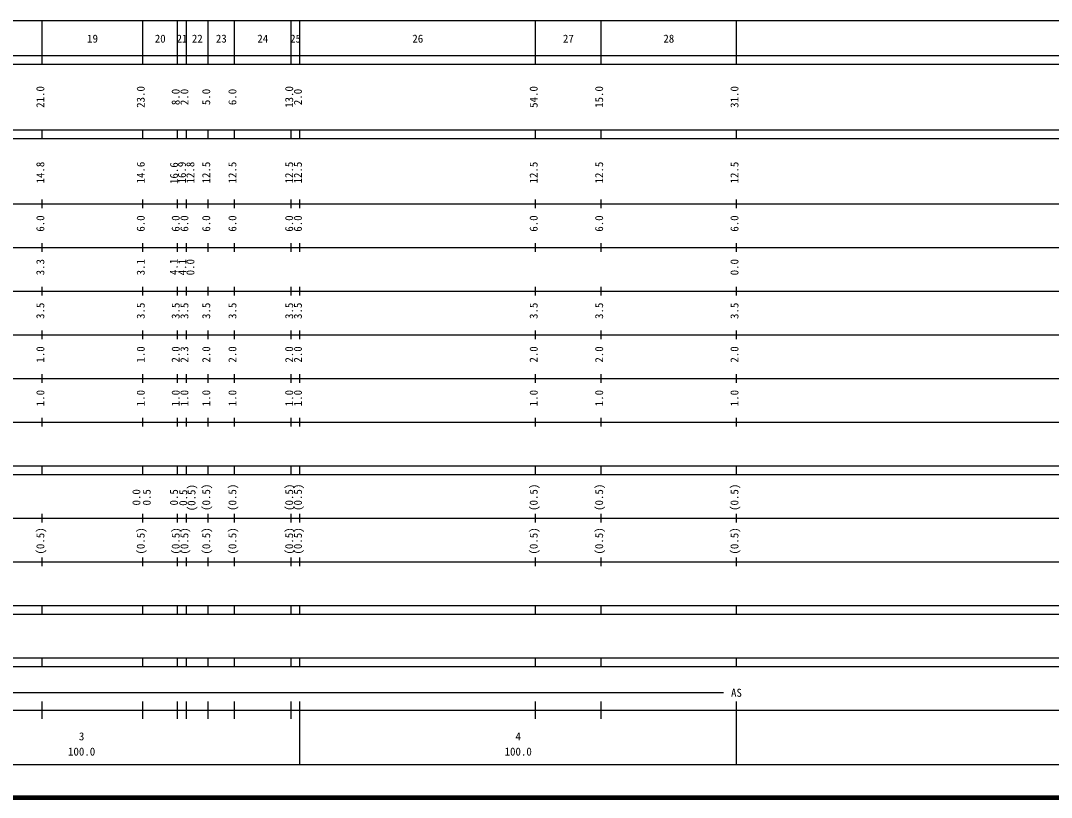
# Model space of a CAD drawing. Units: millimetres on the paper, enlarged 1000 times. Extents: x 40000 to 680000, y 20000 to 380000.
# Drawn here: x 304026 to 540133, y 20000 to 198000 of the extents above; entities that cross this region are included whole.
import ezdxf
from ezdxf.enums import TextEntityAlignment as Align

# ---------------------------------------------------------------- set-up
doc = ezdxf.new("R2010")
doc.units = ezdxf.units.MM
doc.header["$LTSCALE"] = 1000
doc.layers.add('M-TTL', color=2, linetype='Continuous', lineweight=140)
doc.layers.add('M-TTL-BAND', color=7, linetype='Continuous', lineweight=25)
doc.styles.add('ＭＳ ゴシック', font='')
doc.styles.get('ＭＳ ゴシック').set_extended_font_data('MS Gothic')

msp = doc.modelspace()

# ---------------------------------------------------------------- linework, layer by layer
at = {"layer": 'M-TTL'}
msp.add_line((40000, 20000), (680000, 20000), dxfattribs=at)
at = {"layer": 'M-TTL-BAND'}
for p, q in [((68000, 198000), (579000, 198000)), ((309000, 188000), (309000, 198000)), ((332000, 188000), (332000, 198000)), ((340000, 188000), (340000, 198000)), ((342000, 188000), (342000, 198000)), ((347000, 188000), (347000, 198000)), ((353000, 188000), (353000, 198000)), ((366000, 188000), (366000, 198000)), ((368000, 188000), (368000, 198000)), ((422000, 188000), (422000, 198000)), ((437000, 188000), (437000, 198000)), ((468000, 188000), (468000, 198000)), ((40000, 190000), (579000, 190000)), ((40000, 188000), (579000, 188000)), ((40000, 173000), (579000, 173000)), ((309000, 171000), (309000, 173000)), ((332000, 171000), (332000, 173000)), ((340000, 171000), (340000, 173000)), ((342000, 171000), (342000, 173000)), ((347000, 171000), (347000, 173000)), ((353000, 171000), (353000, 173000)), ((366000, 171000), (366000, 173000)), ((368000, 171000), (368000, 173000)), ((422000, 171000), (422000, 173000)), ((437000, 171000), (437000, 173000)), ((468000, 171000), (468000, 173000)), ((40000, 171000), (579000, 171000)), ((40000, 156000), (579000, 156000)), ((309000, 155000), (309000, 157000)), ((332000, 155000), (332000, 157000)), ((340000, 155000), (340000, 157000)), ((342000, 155000), (342000, 157000)), ((347000, 155000), (347000, 157000)), ((353000, 155000), (353000, 157000)), ((366000, 155000), (366000, 157000)), ((368000, 155000), (368000, 157000)), ((422000, 155000), (422000, 157000)), ((437000, 155000), (437000, 157000)), ((468000, 155000), (468000, 157000)), ((309000, 145000), (309000, 147000)), ((332000, 145000), (332000, 147000)), ((340000, 145000), (340000, 147000)), ((342000, 145000), (342000, 147000)), ((347000, 145000), (347000, 147000)), ((353000, 145000), (353000, 147000)), ((366000, 145000), (366000, 147000)), ((368000, 145000), (368000, 147000)), ((422000, 145000), (422000, 147000)), ((437000, 145000), (437000, 147000)), ((468000, 145000), (468000, 147000)), ((46000, 146000), (579000, 146000)), ((309000, 135000), (309000, 137000)), ((332000, 135000), (332000, 137000)), ((340000, 135000), (340000, 137000)), ((342000, 135000), (342000, 137000)), ((347000, 135000), (347000, 137000)), ((353000, 135000), (353000, 137000)), ((366000, 135000), (366000, 137000)), ((368000, 135000), (368000, 137000)), ((422000, 135000), (422000, 137000)), ((437000, 135000), (437000, 137000)), ((468000, 135000), (468000, 137000)), ((52000, 136000), (579000, 136000)), ((46000, 126000), (579000, 126000)), ((309000, 125000), (309000, 127000)), ((332000, 125000), (332000, 127000)), ((340000, 125000), (340000, 127000)), ((342000, 125000), (342000, 127000)), ((347000, 125000), (347000, 127000)), ((353000, 125000), (353000, 127000)), ((366000, 125000), (366000, 127000)), ((368000, 125000), (368000, 127000)), ((422000, 125000), (422000, 127000)), ((437000, 125000), (437000, 127000)), ((468000, 125000), (468000, 127000)), ((52000, 116000), (579000, 116000)), ((309000, 115000), (309000, 117000)), ((332000, 115000), (332000, 117000)), ((340000, 115000), (340000, 117000)), ((342000, 115000), (342000, 117000)), ((347000, 115000), (347000, 117000)), ((353000, 115000), (353000, 117000)), ((366000, 115000), (366000, 117000)), ((368000, 115000), (368000, 117000)), ((422000, 115000), (422000, 117000)), ((437000, 115000), (437000, 117000)), ((468000, 115000), (468000, 117000)), ((309000, 105000), (309000, 107000)), ((332000, 105000), (332000, 107000)), ((340000, 105000), (340000, 107000)), ((342000, 105000), (342000, 107000)), ((347000, 105000), (347000, 107000)), ((353000, 105000), (353000, 107000)), ((366000, 105000), (366000, 107000)), ((368000, 105000), (368000, 107000)), ((422000, 105000), (422000, 107000)), ((437000, 105000), (437000, 107000)), ((468000, 105000), (468000, 107000)), ((46000, 106000), (579000, 106000)), ((40000, 96000), (579000, 96000)), ((309000, 94000), (309000, 96000)), ((332000, 94000), (332000, 96000)), ((340000, 94000), (340000, 96000)), ((342000, 94000), (342000, 96000)), ((347000, 94000), (347000, 96000)), ((353000, 94000), (353000, 96000)), ((366000, 94000), (366000, 96000)), ((368000, 94000), (368000, 96000)), ((422000, 94000), (422000, 96000)), ((437000, 94000), (437000, 96000)), ((468000, 94000), (468000, 96000)), ((40000, 94000), (579000, 94000)), ((309000, 83000), (309000, 85000)), ((332000, 83000), (332000, 85000)), ((340000, 83000), (340000, 85000)), ((342000, 83000), (342000, 85000)), ((347000, 83000), (347000, 85000)), ((353000, 83000), (353000, 85000)), ((366000, 83000), (366000, 85000)), ((368000, 83000), (368000, 85000)), ((422000, 83000), (422000, 85000)), ((437000, 83000), (437000, 85000)), ((468000, 83000), (468000, 85000)), ((49000, 84000), (579000, 84000)), ((40000, 74000), (579000, 74000)), ((309000, 73000), (309000, 75000)), ((332000, 73000), (332000, 75000)), ((340000, 73000), (340000, 75000)), ((342000, 73000), (342000, 75000)), ((347000, 73000), (347000, 75000)), ((353000, 73000), (353000, 75000)), ((366000, 73000), (366000, 75000)), ((368000, 73000), (368000, 75000)), ((422000, 73000), (422000, 75000)), ((437000, 73000), (437000, 75000)), ((468000, 73000), (468000, 75000)), ((40000, 64000), (579000, 64000)), ((309000, 62000), (309000, 64000)), ((332000, 62000), (332000, 64000)), ((340000, 62000), (340000, 64000)), ((342000, 62000), (342000, 64000)), ((347000, 62000), (347000, 64000)), ((353000, 62000), (353000, 64000)), ((366000, 62000), (366000, 64000)), ((368000, 62000), (368000, 64000)), ((422000, 62000), (422000, 64000)), ((437000, 62000), (437000, 64000)), ((468000, 62000), (468000, 64000)), ((40000, 62000), (579000, 62000)), ((40000, 52000), (579000, 52000)), ((309000, 50000), (309000, 52000)), ((332000, 50000), (332000, 52000)), ((340000, 50000), (340000, 52000)), ((342000, 50000), (342000, 52000)), ((347000, 50000), (347000, 52000)), ((353000, 50000), (353000, 52000)), ((366000, 50000), (366000, 52000)), ((368000, 50000), (368000, 52000)), ((422000, 50000), (422000, 52000)), ((437000, 50000), (437000, 52000)), ((468000, 50000), (468000, 52000)), ((40000, 50000), (579000, 50000)), ((71000, 44000), (465000, 44000)), ((309000, 38000), (309000, 42000)), ((332000, 38000), (332000, 42000)), ((340000, 38000), (340000, 42000)), ((342000, 38000), (342000, 42000)), ((347000, 38000), (347000, 42000)), ((353000, 38000), (353000, 42000)), ((366000, 38000), (366000, 42000)), ((368000, 27500), (368000, 42000)), ((422000, 38000), (422000, 42000)), ((437000, 38000), (437000, 42000)), ((468000, 27500), (468000, 42000)), ((40000, 40000), (579000, 40000)), ((68000, 27500), (579000, 27500))]:
    msp.add_line(p, q, dxfattribs=at)

# ---------------------------------------------------------------- texts
at = {"layer": 'M-TTL-BAND', "style": 'ＭＳ ゴシック'}
for s, p in [('19', (320500, 192405)), ('20', (336000, 192405)), ('21', (341000, 192405)), ('22', (344500, 192405)), ('23', (350000, 192405)), ('24', (359500, 192405)), ('25', (367000, 192405)), ('26', (395000, 192405)), ('27', (429500, 192405)), ('28', (452500, 192405)), ('AS', (468000, 42500)), ('3', (318000, 32523)), ('4', (418000, 32523)), ('100.0', (318000, 29033)), ('100.0', (418000, 29033))]:
    msp.add_text(s, height=1833, dxfattribs=at).set_placement(p, align=Align.BOTTOM_CENTER)
for s, p in [('21.0', (310000, 180500)), ('23.0', (333000, 180500)), ('8.0', (341000, 180500)), ('2.0', (343000, 180500)), ('5.0', (348000, 180500)), ('6.0', (354000, 180500)), ('13.0', (367000, 180500)), ('2.0', (369000, 180500)), ('54.0', (423000, 180500)), ('15.0', (438000, 180500)), ('31.0', (469000, 180500)), ('14.8', (310000, 163174)), ('14.6', (333000, 163174)), ('16.6', (340627, 163050)), ('16.9', (342435, 163174)), ('12.8', (344370, 163174)), ('12.5', (348000, 163174)), ('12.5', (354000, 163174)), ('12.5', (367000, 163174)), ('12.5', (369000, 163174)), ('12.5', (423000, 163174)), ('12.5', (438000, 163174)), ('12.5', (469000, 163174)), ('6.0', (310000, 151500)), ('6.0', (333000, 151500)), ('6.0', (341000, 151500)), ('6.0', (343000, 151500)), ('6.0', (348000, 151500)), ('6.0', (354000, 151500)), ('6.0', (367000, 151500)), ('6.0', (369000, 151500)), ('6.0', (423000, 151500)), ('6.0', (438000, 151500)), ('6.0', (469000, 151500)), ('3.3', (310000, 141500)), ('3.1', (333000, 141500)), ('4.1', (340565, 141562)), ('4.1', (342497, 141500)), ('0.0', (344370, 141500)), ('0.0', (469000, 141500)), ('3.5', (310000, 131500)), ('3.5', (333000, 131500)), ('3.5', (341000, 131500)), ('3.5', (343000, 131500)), ('3.5', (348000, 131500)), ('3.5', (354000, 131500)), ('3.5', (367000, 131500)), ('3.5', (369000, 131500)), ('3.5', (423000, 131500)), ('3.5', (438000, 131500)), ('3.5', (469000, 131500)), ('1.0', (310000, 121500)), ('1.0', (333000, 121500)), ('2.0', (341000, 121500)), ('2.3', (343000, 121500)), ('2.0', (348000, 121500)), ('2.0', (354000, 121500)), ('2.0', (367000, 121500)), ('2.0', (369000, 121500)), ('2.0', (423000, 121500)), ('2.0', (438000, 121500)), ('2.0', (469000, 121500)), ('1.0', (310000, 111500)), ('1.0', (333000, 111500)), ('1.0', (341000, 111500)), ('1.0', (343000, 111500)), ('1.0', (348000, 111500)), ('1.0', (354000, 111500)), ('1.0', (367000, 111500)), ('1.0', (369000, 111500)), ('1.0', (423000, 111500)), ('1.0', (438000, 111500)), ('1.0', (469000, 111500)), ('0.0', (332000, 88764)), ('0.5', (334370, 88764)), ('0.5', (340611, 88764)), ('0.5', (342727, 88686)), ('(0.5)', (344630, 88686)), ('(0.5)', (348000, 88764)), ('(0.5)', (354000, 88764)), ('(0.5)', (367000, 88764)), ('(0.5)', (369000, 88764)), ('(0.5)', (423000, 88764)), ('(0.5)', (438000, 88764)), ('(0.5)', (469000, 88764)), ('(0.5)', (310000, 78764)), ('(0.5)', (333000, 78764)), ('(0.5)', (341000, 78764)), ('(0.5)', (343000, 78764)), ('(0.5)', (348000, 78764)), ('(0.5)', (354000, 78764)), ('(0.5)', (367000, 78764)), ('(0.5)', (369000, 78764)), ('(0.5)', (423000, 78764)), ('(0.5)', (438000, 78764)), ('(0.5)', (469000, 78764))]:
    msp.add_text(s, height=1833, rotation=90, dxfattribs=at).set_placement(p, align=Align.BOTTOM_CENTER)

doc.saveas('drawing.dxf')
